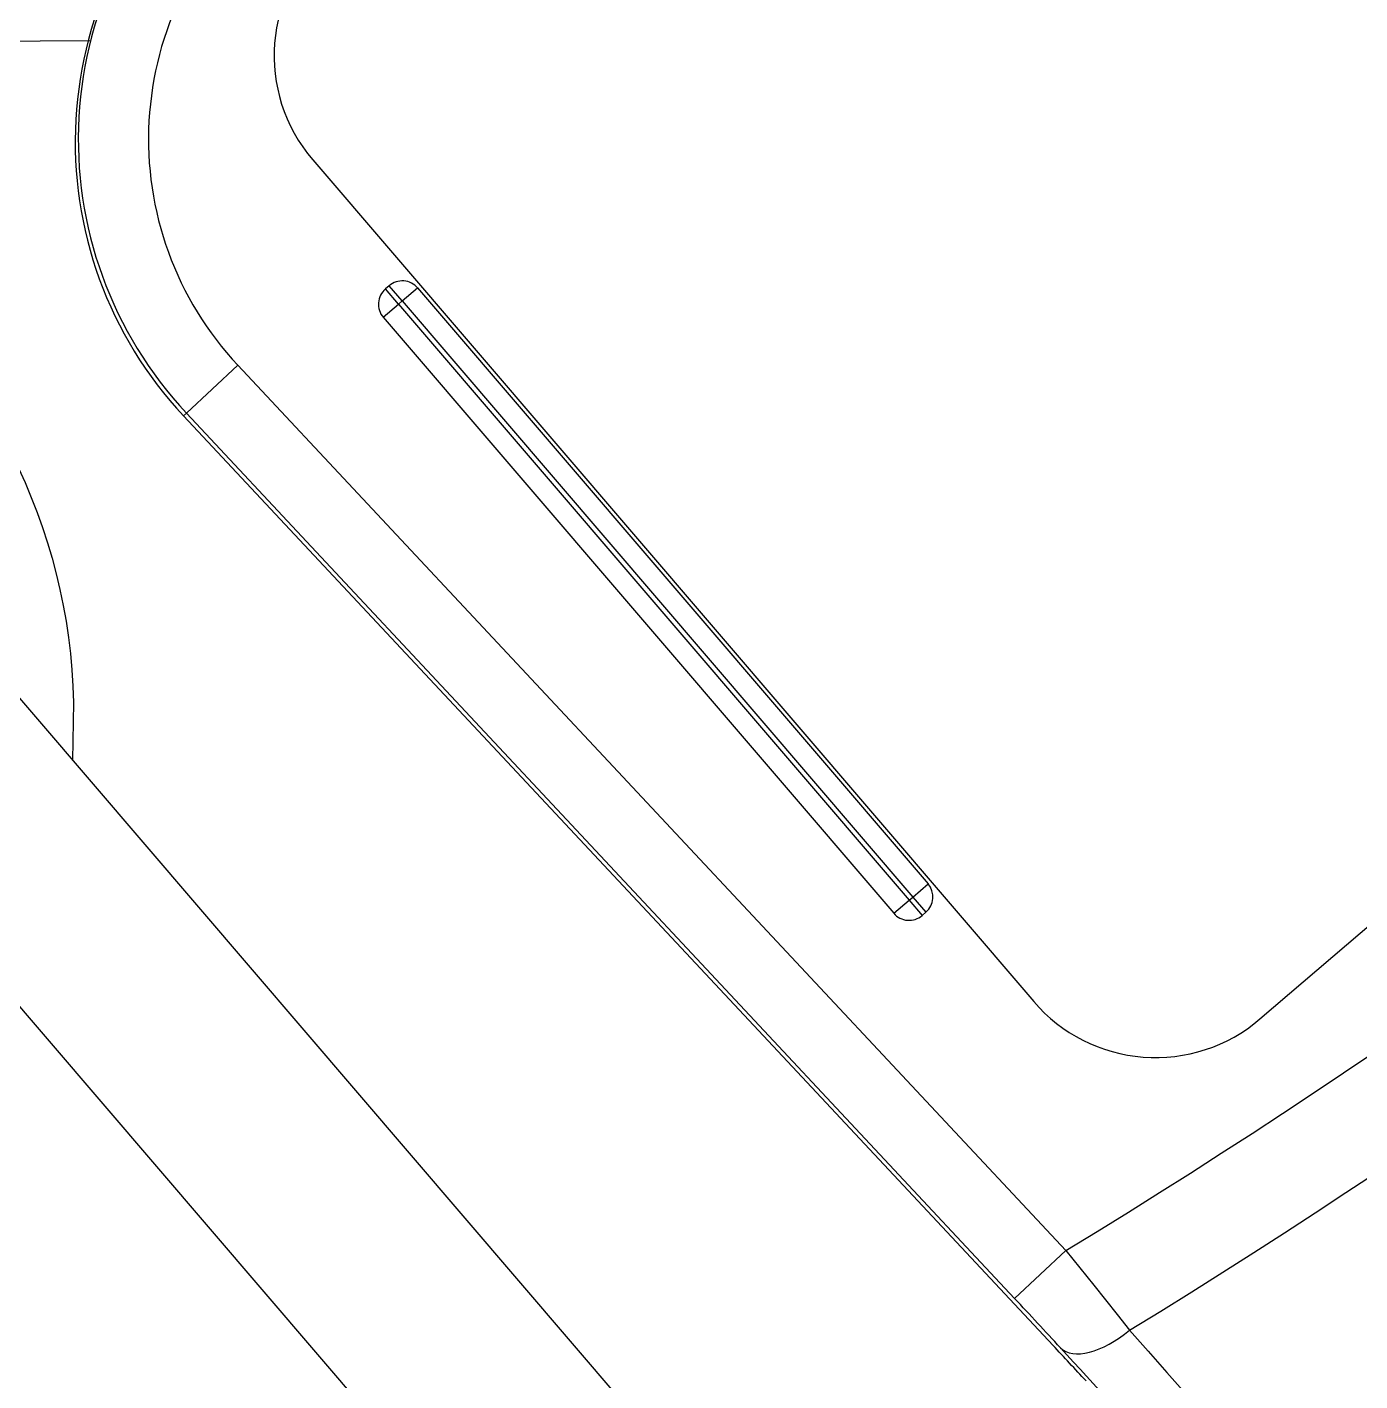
# Model space of a CAD drawing. Extents: x 741 to 1339, y 725 to 848.
# Drawn here: x 1106.0727 to 1106.3385, y 787.0958 to 787.3657 of the extents above; entities that cross this region are included whole.
import ezdxf

# ---------------------------------------------------------------- set-up
doc = ezdxf.new("R2010")
doc.units = 0
doc.header["$MEASUREMENT"] = 0
doc.linetypes.add('CONTINU', pattern=[0])
for name, color, linetype in [('Lay Out', 31, 'CONTINUOUS'), ('PAREDES', 7, 'CONTINUOUS'), ('PENA-008', 8, 'CONTINUOUS')]:
    doc.layers.add(name, color=color, linetype=linetype)

# ---------------------------------------------------------------- blocks, each defined once
blk = doc.blocks.new('A$C12870BC7')
at = {"layer": 'Lay Out', "linetype": 'CONTINU', "ltscale": 0.6}
for p, q in [((0.7678104693858927, 2.037002729370229), (0.9210167351909035, 1.90844740823924)), ((0.9210167351909035, 1.90844740823924), (0.928745969434317, 1.901961810636323)), ((0.9468985550167872, 1.855068205411428), (0.946898553379242, 1.634071988762045)), ((0.9052125220973721, 1.579490860034113), (0.8940946094033961, 1.83306488810733)), ((0.8949025789697771, 1.83306488810733), (0.8940946094033961, 1.83306488810733)), ((0.8949025789697771, 1.83306488810733), (0.9088868061191988, 1.833678021531725)), ((0.8949025789697771, 1.83306488810733), (0.8965615471511228, 1.795228041959874)), ((0.9088868061191988, 1.833678021531725), (0.9105457437833593, 1.795841160125676)), ((0.9411486439485088, 1.822068753724054), (0.9411486439485088, 1.826068685247193)), ((0.9421486268292938, 1.826068685247193), (0.9411486439485088, 1.826068685247193)), ((0.9421486268292938, 1.822068753724054), (0.9421486268292938, 1.826068685247193)), ((0.937148712425369, 1.822068753724054), (0.9411486439485088, 1.822068753724054)), ((0.937148712425369, 1.822068753724054), (0.937148712425369, 1.665571448142757)), ((0.9421486268292938, 1.822068753724054), (0.9411486439485088, 1.822068753724054)), ((0.9411486439485088, 1.822068753724054), (0.9411486439485088, 1.665571448142757)), ((0.9421486268292938, 1.822068753724054), (0.9461485583523199, 1.822068753724054)), ((0.9421486268292938, 1.822068753724054), (0.9421486268292938, 1.665571448142757)), ((0.9461485583523199, 1.822068753724054), (0.9461485583523199, 1.665571448142757)), ((0.9054907155770024, 1.591573630477725), (0.8965615471511228, 1.795228102993789)), ((0.919474607038751, 1.592186748643527), (0.9105457437833593, 1.795841251676777)), ((0.937148712425369, 1.665571448142757), (0.9411486439485088, 1.665571448142757)), ((0.9411486439485088, 1.665571448142757), (0.9411486439485088, 1.661571516619617)), ((0.9411486439485088, 1.665571448142757), (0.9421486268292938, 1.665571448142757)), ((0.9421486268292938, 1.665571448142757), (0.9421486268292938, 1.661571516619617)), ((0.9421486268292938, 1.665571448142757), (0.9461485583523199, 1.665571448142757)), ((0.9411486439485088, 1.661571516619617), (0.9421486268292938, 1.661571516619617)), ((0.9788980053266414, 1.602072536340458), (1.28289280107947, 1.602072534087867)), ((0.919474607038751, 1.592186748643527), (0.9054907155770024, 1.591573630477725))]:
    blk.add_line(p, q, dxfattribs=at)
for points in [[(0.6967565230660853, 1.321658732259962, -0.2346582876404976), (0.4303906539192326, 1.338361072282638, -0.2724958945793168), (0.3803914981811545, 1.424962139479035), (0.3803914981645562, 1.698162576223027, 0.181631847813923), (0.3554664030363597, 1.764220735829227), (0.3205243895328636, 1.803931237644761, -0.2287867366479341), (0.2969057448005401, 1.90080262612743), (0.3316987892968086, 2.113929836865523, -0.2933850769830161), (0.4511025660842165, 2.213944136514343, -0.1403447976405282), (0.7096735825845712, 2.213944136514343, -0.2933837954723123), (0.8290773593718654, 2.113929836865523), (0.8638704042031691, 1.90080262612743, -0.2287867366479265), (0.8402517594708456, 1.803931237644761), (0.8325992414578991, 1.795234391070167)], [(0.7819372385962993, 2.000451646317302), (0.792599926227183, 1.821039194144092), (0.792599926227183, 1.462109669691486, -0.4350229452937305), (0.6951442603402143, 1.361677215980322), (0.5951683744191882, 1.361677215980322)], [(0.8183458588461576, 1.995109596442731, -0.00218350210216582), (0.8325992414578991, 1.822602160984175), (0.8325992414578991, 1.463028193576307, -0.431665861156817), (0.6947751084044853, 1.321677900749833)]]:
    blk.add_lwpolyline(points, format="xyb", dxfattribs=at)
for points in [[(0.919474607038751, 1.592186748643527), (0.9192098105465902, 1.583311961610818), (0.9189410468370625, 1.575846482726931), (0.9187721349338744, 1.571842248299092)], [(0.9187721349338744, 1.571842248299092), (0.9188740924168997, 1.56625503315847), (0.9189469671459847, 1.560639650775485), (0.9189929868658737, 1.555008033319083), (0.9190166681011078, 1.549371441582409), (0.9190199944602, 1.538149862450311), (0.9189867308695057, 1.521680845075636), (0.918968451153205, 1.516386563152693), (0.9189462347366089, 1.514104253591924), (0.9189225535013748, 1.512963465016057), (0.9188601156054119, 1.511253045078931)]]:
    blk.add_lwpolyline(points, dxfattribs=at)
for centre, radius, start, end in [((0.9748275107415338, 1.83656429414161), 0.08000214755194798, 89.99648851143563, 182.5070165851317), ((0.974826167991182, 1.836563180269124), 0.06600332562068636, 89.99460330119692, 182.5053570073484), ((0.9788980053266414, 1.855068205411428), 0.031999452184512, 90.00000500917841, 180.0000006831388), ((0.9411486439485088, 1.822068753724054), 0.003999931523064, 90, 180.000002504586), ((0.9421486268292938, 1.822068753724054), 0.003999931523064, 6.831387704794476e-07, 90.00001001835683), ((0.9411486439485088, 1.665571448142757), 0.003999931523064, 180.000002504586, 270.0000050091784), ((0.9421486268292938, 1.665571448142757), 0.003999931523064, 270.0000050091784, 6.831387704794476e-07), ((0.9788980053266414, 1.634071988762045), 0.031999452184512, 180.0000006831388, 270.0000100183568), ((-0.5170871644492081, 1.528823117822796), 1.423960851955831, 1.985383193688516, 2.525705742628028), ((-0.735517751192674, 1.507435056241931), 1.642311728149907, 2.176956327869585, 2.514640875946591), ((113.6318363455112, 5.431568377423602), 112.7916628100749, 181.9578353076196, 181.9891449300441), ((1.151145028190626, 3.019458048536237), 1.466147559632665, 260.8806133861786, 279.1194392848835)]:
    blk.add_arc(centre, radius, start, end, dxfattribs=at)
for centre, major_axis, ratio, start_param, end_param in [((0.9740288183601251, 1.836568383426922), (0.08001043293256713, -0.0002873989018119542), 0.9998474356070991, 1.574388980865479, 3.188993453979492), ((1.15114504890937, 5.828385070437591), (2.344892712631126e-15, 4.255094146988052), 0.5783642864339333, 3.047316074371338, 3.235869169235229), ((0.9198913174341214, 1.578763791182311), (0.01388030799184145, 0.0004693284452212356), 0.4977315995021673, 3.161715984344482, 4.614853858947754)]:
    blk.add_ellipse(centre, major_axis=major_axis, ratio=ratio, start_param=start_param, end_param=end_param, dxfattribs=at)
blk = doc.blocks.new('Layout')
at = {"layer": 'PENA-008', "color": 7, "ltscale": 0.2, "rotation": 40.58562502596172}
blk.add_blockref('A$C12870BC7', (1160.880169095587, 500.5578882438629), dxfattribs=at)

msp = doc.modelspace()

# ---------------------------------------------------------------- block references
at = {"layer": 'PAREDES', "color": 7, "lineweight": 0}
msp.add_blockref('Layout', (-54.26272107964405, 284.7565376754262), dxfattribs=at)

doc.saveas('drawing.dxf')
